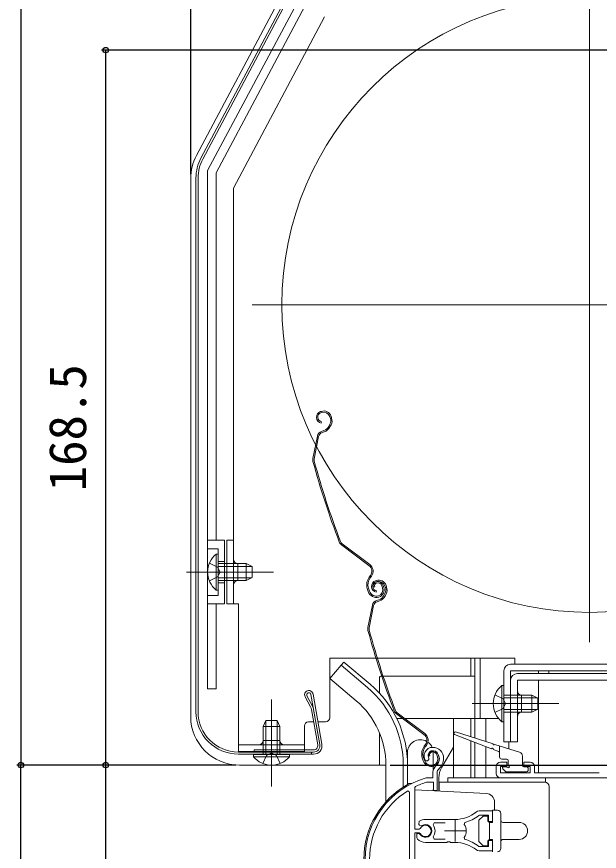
# Model space of a CAD drawing. Units: millimetres, scale not verified. Extents: x -525 to 525, y -783 to 779.
# Drawn here: x -386 to -248.7, y 240.8 to 437.5 of the extents above; entities that cross this region are included whole.
import ezdxf
from ezdxf.enums import TextEntityAlignment as Align

# ---------------------------------------------------------------- set-up
doc = ezdxf.new("R2010")
doc.units = ezdxf.units.MM
doc.header["$LTSCALE"] = 4
for name, color, linetype, lineweight in [('0-2_YKK_11', 7, 'Continuous', 18), ('0-4_YKK_12', 2, 'Continuous', 18), ('0-5_YKK_13', 4, 'Continuous', 18)]:
    doc.layers.add(name, color=color, linetype=linetype, lineweight=lineweight)
doc.layers.add('0-7_YKK_D', color=6, linetype='Continuous')
doc.styles.add('ＭＳ ゴシック', font='')
doc.styles.get('ＭＳ ゴシック').set_extended_font_data('MS Gothic')

msp = doc.modelspace()

# ---------------------------------------------------------------- linework, layer by layer
at = {"layer": '0-2_YKK_11', "color": 211}
for p, q in [((-272.999, 259.098), (-272.999, 260.798)), ((-242.999, 258.098), (-271.999, 258.098))]:
    msp.add_line(p, q, dxfattribs=at)
at = {"layer": '0-2_YKK_11'}
for p, q in [((-282.697, 248.298), (-289.697, 248.298)), ((-282.697, 248.098), (-282.697, 243.098)), ((-280.541, 247.139), (-280.375, 247.603)), ((-285.197, 245.598), (-280.197, 245.598)), ((-280.375, 243.593), (-280.541, 244.058))]:
    msp.add_line(p, q, dxfattribs=at)
for points in [[(-289.639, 262.156), (-289.181, 262.115), (-288.892, 262.404), (-288.849, 262.773)], [(-287.897, 259.435), (-287.897, 258.098), (-289.454, 258.098), (-289.539, 258.086)], [(-289.395, 257.085), (-289.309, 257.098), (-287.797, 257.098), (-287.797, 255.098), (-286.897, 255.098), (-286.897, 259.435)], [(-290.9, 246.212), (-291.167, 246.048), (-292.197, 246.048), (-292.197, 255.801), (-292.026, 256.072)], [(-293.397, 201.098), (-293.397, 254.766), (-293.855, 255.021)], [(-277.121, 249.234), (-276.936, 249.298), (-274.797, 249.298), (-274.797, 247.848), (-273.897, 247.848), (-273.897, 250.298), (-277.041, 250.298)], [(-291.123, 247.891), (-291.212, 247.113), (-291.067, 246.968), (-290.459, 246.89)], [(-287.885, 247.014), (-287.648, 247.498), (-284.997, 247.498)], [(-292.197, 221.798), (-292.197, 245.148), (-291.167, 245.148), (-290.9, 244.985)], [(-290.996, 244.848), (-291.256, 244.998), (-291.697, 244.998), (-291.697, 243.989), (-291.538, 243.623)], [(-284.997, 243.698), (-287.648, 243.698), (-287.885, 244.183)], [(-289.697, 242.898), (-284.656, 242.898), (-284.472, 243.018), (-283.923, 243.018), (-283.739, 242.898), (-282.697, 242.898)], [(-277.041, 240.898), (-273.897, 240.898), (-273.897, 243.348), (-274.797, 243.348), (-274.797, 241.898), (-276.936, 241.898), (-277.121, 241.963)]]:
    msp.add_lwpolyline(points, dxfattribs=at)
at = {"layer": '0-2_YKK_11', "color": 211}
for points in [[(-271.999, 261.798), (-270.499, 261.798), (-270.499, 260.798), (-271.999, 260.798), (-271.999, 259.298), (-264.999, 259.298), (-264.999, 260.798), (-266.499, 260.798), (-266.499, 261.798), (-264.999, 261.798)], [(-263.999, 260.798), (-263.999, 259.298), (-248.699, 259.298)]]:
    msp.add_lwpolyline(points, dxfattribs=at)
at = {"layer": '0-2_YKK_11'}
for centre, radius, start, end in [((-287.997, 263.298), 2, 90, 214.83576), ((-287.997, 263.298), 1, 90.00003, 211.65765), ((-287.997, 262.698), 2.6, 0.00001, 89.99999), ((-287.997, 262.698), 1.6, 0.00001, 89.99999), ((-288.697, 262.698), 2.3, 310.62932, 0), ((-288.697, 262.698), 3.3, 310.62932, 0.00001), ((-285.897, 259.435), 2, 130.62933, 180.00002), ((-285.897, 259.435), 1, 130.62933, 180.00002), ((-283.897, 238.898), 20, 106.38438, 180.00001), ((-283.897, 238.898), 19, 106.81987, 115.32852), ((-283.897, 238.898), 18.95, 121.69984, 180.00001), ((-282.697, 256.298), 8, 270, 308.94245), ((-277.041, 249.298), 1, 89.99999, 128.94244), ((-289.697, 245.598), 2.7, 90.00002, 121.86347), ((-282.697, 256.298), 9, 284.95662, 308.28431), ((-289.697, 245.598), 1.5, 210.00001, 120.52249), ((-289.697, 245.598), 1.35, 207.03568, 152.96432), ((-289.697, 245.598), 2.3, 322.02012, 37.97988), ((-282.697, 245.598), 2.65, 324.45237, 35.54767), ((-289.697, 245.598), 2.7, 227.01413, 270), ((-282.697, 234.898), 8, 51.05755, 90), ((-282.697, 234.898), 9, 51.7157, 75.04339), ((-277.041, 241.898), 1, 231.05756, 270.00001)]:
    msp.add_arc(centre, radius, start, end, dxfattribs=at)
at = {"layer": '0-2_YKK_11', "color": 211}
for centre, start, end in [((-271.999, 260.798), 90.00001, 179.99999), ((-264.999, 260.798), 0.00001, 89.99999), ((-271.999, 259.098), 180.00001, 269.99999)]:
    msp.add_arc(centre, 1, start, end, dxfattribs=at)
at = {"layer": '0-4_YKK_12'}
for p, q in [((-250.999, 290.097), (-250.999, 449.097)), ((-330.499, 369.597), (-171.499, 369.597)), ((-278, 272.1), (-278, 286.302)), ((-276.8, 272.1), (-276.8, 286.302)), ((-309.549, 284.628), (-312.184, 281.487)), ((-303.327, 279.407), (-309.549, 284.628)), ((-263, 283.302), (-263, 282.702)), ((-260.6, 283.3), (-260.6, 282.7)), ((-305.962, 276.266), (-312.184, 281.487)), ((-263, 281.102), (-263, 259.298)), ((-270.986, 275.6), (-265.16, 275.6)), ((-296.436, 272.098), (-295.049, 272.098)), ((-294.549, 272.098), (-272.452, 272.098)), ((-283.097, 272.098), (-283.097, 258.098)), ((-278.997, 272.098), (-278.997, 267.779)), ((-277.997, 272.098), (-277.997, 267.464)), ((-275.428, 272.098), (-275.428, 266.654)), ((-278.997, 266.874), (-278.997, 258.098)), ((-277.997, 266.486), (-277.997, 258.098)), ((-269.997, 266.6), (-269.997, 264.941)), ((-283.097, 265.343), (-285.828, 260.614)), ((-275.428, 265.489), (-275.428, 258.098)), ((-298.997, 261.098), (-298.997, 252.463)), ((-294.897, 261.098), (-294.897, 255.957)), ((-286.497, 255), (-286.497, 258.114))]:
    msp.add_line(p, q, dxfattribs=at)
msp.add_circle((-250.999, 369.597), 72.5, dxfattribs=at)
for centre, radius, start, end in [((-318.997, 261.098), 24.1, 0, 49.44067), ((-318.997, 261.098), 20, 0, 49.32605), ((-281.497, 258.114), 5, 150, 180)]:
    msp.add_arc(centre, radius, start, end, dxfattribs=at)
at = {"layer": '0-5_YKK_13'}
for p, q in [((-343.654, 404.728), (-303.247, 480.722)), ((-341, 401.196), (-306.331, 466.4)), ((-310.019, 465.407), (-342.58, 404.169)), ((-309.577, 465.172), (-342.138, 403.934)), ((-318.124, 439.96), (-339, 400.698)), ((-313.445, 437.45), (-334.9, 397.098)), ((-345, 399.329), (-345, 272.6)), ((-343.75, 273.695), (-343.75, 399.474)), ((-343.25, 399.474), (-343.25, 273.695)), ((-341, 401.196), (-341, 279.1)), ((-339, 400.698), (-339, 314.1)), ((-334.9, 299.1), (-334.9, 397.098)), ((-341, 390.6), (-341, 279.1)), ((-314.194, 344.472), (-314.384, 344.41)), ((-314.101, 344.187), (-314.291, 344.125)), ((-312.209, 343.227), (-312.072, 342.808)), ((-311.924, 343.32), (-311.799, 342.94)), ((-314.176, 342.003), (-314.238, 341.709)), ((-312.177, 341.434), (-312.433, 340.93)), ((-311.91, 341.298), (-312.166, 340.794)), ((-315.142, 338.627), (-316.203, 333.377)), ((-314.848, 338.568), (-315.908, 333.318)), ((-314.138, 339.756), (-313.595, 339.933)), ((-314.045, 339.471), (-313.502, 339.648)), ((-337, 314.1), (-341, 314.1)), ((-337, 314.1), (-337, 299.1)), ((-334.9, 314.1), (-336.5, 314.1)), ((-302.987, 308.173), (-309.481, 313.05)), ((-302.807, 308.413), (-309.301, 313.289)), ((-341, 312.1), (-338.5, 312.1)), ((-339.009, 310.85), (-339.009, 304.6)), ((-338.5, 310.85), (-339.009, 310.85)), ((-338.5, 301.1), (-338.5, 312.1)), ((-338.5, 309.1), (-337, 309.1)), ((-339.009, 302.35), (-339.009, 308.6)), ((-331.9, 308.6), (-338.5, 308.6)), ((-338.5, 302.35), (-338.5, 308.6)), ((-330.591, 307.946), (-338.5, 307.946)), ((-333.9, 304.6), (-333.9, 308.6)), ((-331.9, 308.6), (-331.9, 304.6)), ((-331.9, 308.6), (-330.5, 307.9)), ((-330.5, 305.3), (-330.5, 307.9)), ((-346, 306.6), (-325.5, 306.6)), ((-345, 306.6), (-333.638, 306.6)), ((-341, 306.6), (-329.319, 306.6)), ((-330.591, 305.254), (-338.5, 305.254)), ((-331.9, 304.6), (-330.5, 305.3)), ((-302.648, 305.793), (-302.925, 305.424)), ((-302.685, 305.243), (-302.408, 305.613)), ((-338.5, 304.1), (-337, 304.1)), ((-301.628, 303.13), (-301.913, 303.037)), ((-301.229, 304.623), (-301.419, 304.56)), ((-301.136, 304.337), (-301.326, 304.275)), ((-299.919, 303.373), (-299.764, 302.898)), ((-299.634, 303.466), (-299.478, 302.991)), ((-299.244, 303.378), (-299.107, 302.958)), ((-298.959, 303.471), (-298.835, 303.091)), ((-341, 301.1), (-338.5, 301.1)), ((-338.5, 302.35), (-339.009, 302.35)), ((-303.152, 302.001), (-303.378, 302.69)), ((-302.867, 302.094), (-303.093, 302.784)), ((-301.211, 302.153), (-301.273, 301.86)), ((-299.213, 301.584), (-299.469, 301.08)), ((-298.945, 301.449), (-299.201, 300.944)), ((-341, 299.1), (-337, 299.1)), ((-339, 299.1), (-339, 279.1)), ((-333.7, 264.3), (-333.7, 299.1)), ((-301.173, 299.906), (-300.631, 300.084)), ((-301.08, 299.621), (-300.538, 299.799)), ((-302.178, 298.778), (-303.238, 293.528)), ((-301.884, 298.718), (-302.944, 293.468)), ((-268.6, 286.3), (-312.2, 286.3)), ((-312.2, 286.3), (-312.2, 272.3)), ((-308.906, 285.394), (-309.549, 284.628)), ((-302.684, 280.173), (-308.906, 285.394)), ((-279, 286.3), (-279, 282.1)), ((-278, 286.3), (-278, 272.1)), ((-268.6, 284.9), (-268.6, 286.3)), ((-271.2, 283.3), (-271.2, 266.6)), ((-190.6, 284.9), (-269.6, 284.9)), ((-190.6, 283.3), (-269.6, 283.3)), ((-269.6, 283.3), (-269.6, 266.6)), ((-260.6, 283.3), (-260.6, 282.7)), ((-300.5, 278.023), (-300.5, 281.6)), ((-278, 282.1), (-300, 282.1)), ((-188.6, 282.7), (-268, 282.7)), ((-271.709, 279.847), (-271.709, 273.597)), ((-271.2, 279.847), (-271.709, 279.847)), ((-269.6, 281.1), (-269.6, 266.6)), ((-268, 281.1), (-188.6, 281.1)), ((-268, 266.6), (-268, 281.1)), ((-341, 279.1), (-339, 279.1)), ((-316.283, 274.969), (-317.591, 277.454)), ((-316.656, 277.773), (-314.572, 265.956)), ((-316.164, 277.86), (-314.081, 266.042)), ((-271.709, 271.347), (-271.709, 277.597)), ((-264.6, 277.597), (-271.2, 277.597)), ((-271.2, 271.347), (-271.2, 277.597)), ((-267, 277.6), (-267, 273.6)), ((-264.6, 277.597), (-264.6, 273.597)), ((-264.6, 277.597), (-263.2, 276.897)), ((-325.95, 256.095), (-325.95, 276.595)), ((-316.745, 274.817), (-318.03, 277.214)), ((-278.7, 275.597), (-258.2, 275.597)), ((-268, 275.6), (-275.121, 275.6)), ((-263.292, 276.943), (-271.2, 276.943)), ((-270.986, 275.6), (-263.2, 275.6)), ((-263.2, 274.297), (-263.2, 276.897)), ((-316.538, 274.22), (-315.065, 265.869)), ((-316.033, 274.239), (-314.572, 265.956)), ((-289.842, 268.563), (-296.337, 273.44)), ((-263.292, 274.251), (-271.2, 274.251)), ((-264.6, 273.597), (-263.2, 274.297)), ((-327.95, 270.195), (-327.25, 271.595)), ((-327.296, 271.504), (-327.296, 263.595)), ((-324.65, 271.595), (-327.25, 271.595)), ((-323.95, 270.195), (-324.65, 271.595)), ((-324.605, 271.504), (-324.605, 263.595)), ((-290.022, 268.324), (-296.517, 273.2)), ((-327.95, 270.195), (-327.95, 263.595)), ((-327.95, 270.195), (-323.95, 270.195)), ((-318.2, 264.695), (-318.2, 270.3)), ((-317.2, 271.3), (-316.023, 271.3)), ((-315.007, 271.3), (-313.2, 271.3)), ((-271.2, 271.347), (-271.709, 271.347)), ((-300.5, 261.1), (-300.5, 268.702)), ((-274.099, 264.973), (-282.806, 268.352)), ((-282.607, 268.918), (-273.738, 266.121)), ((-333.7, 265.9), (-318.2, 265.9)), ((-323.95, 266.9), (-327.95, 266.9)), ((-325.95, 261.217), (-325.95, 267.05)), ((-289.683, 265.943), (-289.961, 265.574)), ((-289.721, 265.394), (-289.443, 265.763)), ((-273.356, 266), (-267.497, 264.152)), ((-272.197, 265.635), (-272.197, 263.032)), ((-269.6, 266.6), (-271.2, 266.6)), ((-269.6, 266.6), (-268, 266.6)), ((-333.75, 264.195), (-316.049, 264.195)), ((-333.75, 263.695), (-316.05, 263.695)), ((-333.7, 264.3), (-318.2, 264.3)), ((-330.346, 264.195), (-316.049, 264.195)), ((-330.2, 263.595), (-330.2, 263.086)), ((-316.049, 264.695), (-330.05, 264.695)), ((-330.05, 264.195), (-330.05, 264.695)), ((-321.7, 263.595), (-327.95, 263.595)), ((-321.7, 263.595), (-321.7, 263.086)), ((-318.2, 264.3), (-318.2, 264.695)), ((-316.55, 264.195), (-316.55, 263.695)), ((-293.924, 256.562), (-293.924, 264.048)), ((-287.824, 264.048), (-287.824, 261.144)), ((-286.669, 263.617), (-286.514, 263.142)), ((-272.389, 264.309), (-273.726, 264.828)), ((-330.2, 263.086), (-323.95, 263.086)), ((-321.7, 263.086), (-327.95, 263.086)), ((-290.188, 262.151), (-290.413, 262.841)), ((-289.903, 262.244), (-290.128, 262.934)), ((-288.663, 263.281), (-288.948, 263.187)), ((-286.954, 263.524), (-286.799, 263.048)), ((-270.497, 262.532), (-271.697, 262.532)), ((-270.197, 261.032), (-270.197, 262.232)), ((-266.797, 263.199), (-266.797, 261.032)), ((-333.5, 261.1), (-298.999, 261.1)), ((-287.824, 260.833), (-287.824, 260.059)), ((-271.41, 260.22), (-270.81, 259.62)), ((-271.197, 260.732), (-270.497, 260.732)), ((-266.497, 260.732), (-265.797, 260.732)), ((-265.497, 259.832), (-265.497, 260.432)), ((-270.597, 259.532), (-265.797, 259.532)), ((-261.397, 257.093), (-261.397, 258.098)), ((-293.398, 256.798), (-292.857, 256.798)), ((-286.424, 257.098), (-261.524, 257.098)), ((-286.424, 257.098), (-286.424, 254.994)), ((-260.524, 256.098), (-260.524, 209.781)), ((-275.293, 254.412), (-292.197, 255.298)), ((-287.824, 255.398), (-287.824, 255.068)), ((-273.397, 252.415), (-273.397, 250.498)), ((-273.897, 250.498), (-273.897, 247.598)), ((-273.897, 250.498), (-272.697, 250.498)), ((-277.097, 248.098), (-276.097, 249.098)), ((-277.097, 248.098), (-277.097, 243.098)), ((-271.897, 249.698), (-271.897, 241.498)), ((-274.597, 247.598), (-274.597, 243.598)), ((-274.597, 247.598), (-273.897, 247.598)), ((-271.397, 247.598), (-267.597, 247.598)), ((-276.097, 242.098), (-277.097, 243.098)), ((-274.997, 242.098), (-276.097, 242.098)), ((-274.997, 242.098), (-274.997, 243.098)), ((-273.897, 243.598), (-274.597, 243.598)), ((-273.897, 243.598), (-273.897, 240.698)), ((-267.597, 243.598), (-271.397, 243.598))]:
    msp.add_line(p, q, dxfattribs=at)
for points in [[(-333.7, 299.1), (-336.5, 299.1), (-336.5, 314.1)], [(-338.5, 310.85), (-338.5, 304.6), (-331.9, 304.6)], [(-340.596, 308.675), (-338.689, 307.745), (-338.08, 306.6)], [(-340.596, 304.525), (-338.689, 305.455), (-338.08, 306.6)], [(-271.2, 279.847), (-271.2, 273.597), (-264.6, 273.597)], [(-273.296, 277.672), (-271.389, 276.742), (-270.781, 275.597)], [(-273.296, 273.522), (-271.389, 274.452), (-270.781, 275.597)], [(-330.2, 263.595), (-323.95, 263.595), (-323.95, 270.195)], [(-328.025, 261.499), (-327.095, 263.406), (-325.95, 264.015)], [(-323.875, 261.499), (-324.805, 263.406), (-325.95, 264.015)], [(-261.397, 258.098), (-284.397, 258.098), (-284.397, 257.098)], [(-276.097, 249.098), (-274.997, 249.098), (-274.997, 248.098)]]:
    msp.add_lwpolyline(points, dxfattribs=at)
for centre, radius, start, end in [((-333.5, 399.329), 11.5, 152, 180), ((-333.75, 399.474), 10, 152, 180), ((-333.75, 399.474), 9.5, 152, 180), ((-313.949, 343.079), 1.4, 108.1, 258.1), ((-313.634, 342.761), 1.8, 18.1, 108.1), ((-313.634, 342.761), 1.5, 18.1, 108.1), ((-313.949, 343.079), 1.1, 108.1, 258.1), ((-313.783, 342.248), 1.8, 333.1, 18.1), ((-313.783, 342.248), 2.1, 333.1, 18.1), ((-314.217, 341.834), 2, 288.1, 333.1), ((-314.217, 341.834), 2.3, 288.1, 333.1), ((-313.826, 342.383), 2.2, 333.1, 333.35341), ((-313.672, 338.33), 1.5, 108.1, 168.58327), ((-313.672, 338.33), 1.2, 108.1, 168.58327), ((-314.732, 333.08), 1.5, 168.58327, 195.2299), ((-123.204, 385.225), 200, 195.2299, 200.95047), ((-314.732, 333.08), 1.2, 168.58327, 195.2299), ((-123.204, 385.225), 199.7, 195.2299, 200.95047), ((-308.581, 314.249), 1.5, 200.95047, 233.1), ((-308.581, 314.249), 1.2, 200.95047, 233.1), ((-335.469, 306.6), 5.531, 129.79413, 230.20587), ((-333.9, 309.6), 1, 180, 270), ((-304.007, 306.814), 1.7, 323.1, 53.1), ((-304.007, 306.814), 2, 323.1, 53.1), ((-300.526, 303.622), 3, 143.1, 198.1), ((-300.526, 303.622), 2.7, 143.1, 198.1), ((-333.9, 303.6), 1, 90, 180), ((-300.984, 303.23), 1.4, 108.1, 258.1), ((-300.984, 303.23), 1.1, 108.1, 258.1), ((-300.963, 303.348), 1, 108.1, 198.1), ((-300.963, 303.348), 0.7, 108.1, 198.1), ((-300.869, 303.063), 1.3, 18.1, 108.1), ((-300.67, 302.912), 1.8, 18.1, 108.1), ((-300.869, 303.063), 1, 18.1, 108.1), ((-300.67, 302.912), 1.5, 18.1, 108.1), ((-301.189, 302.432), 1.5, 288.1, 18.1), ((-301.189, 302.432), 1.8, 288.1, 18.1), ((-300.818, 302.399), 1.8, 333.1, 18.1), ((-300.818, 302.399), 2.1, 333.1, 18.1), ((-301.251, 302.622), 2, 198.1, 288.1), ((-301.251, 302.622), 1.7, 198.1, 288.1), ((-301.252, 301.985), 2, 288.1, 333.1), ((-301.252, 301.985), 2.3, 288.1, 333.1), ((-300.862, 302.533), 2.2, 333.1, 333.35341), ((-300.707, 298.481), 1.5, 108.1, 168.58327), ((-300.707, 298.481), 1.2, 108.1, 168.58327), ((-301.768, 293.231), 1.5, 168.58327, 195.2299), ((-301.768, 293.231), 1.2, 168.58327, 195.2299), ((-110.239, 345.375), 200, 195.2299, 200.95047), ((-110.239, 345.375), 199.7, 195.2299, 200.95047), ((-269.6, 283.3), 1.6, 90, 180), ((-300, 281.6), 0.5, 90, 180), ((-268, 281.1), 1.6, 90, 180), ((-318.997, 261.098), 25.1, 0, 49.44067), ((-268.169, 275.597), 5.531, 129.79413, 230.20587), ((-317.149, 277.687), 1, 10.69686, 208.19972), ((-317.149, 277.687), 0.5, 10.69686, 207.76062), ((-267, 278.6), 1, 180, 270), ((-333.75, 273.695), 10, 180, 270), ((-333.75, 273.695), 9.5, 180, 270), ((-318.507, 273.872), 2, 10.00428, 28.19972), ((-318.495, 273.805), 2.5, 10.00379, 27.76062), ((-295.616, 274.399), 1.5, 200.95047, 233.1), ((-295.616, 274.399), 1.2, 200.95047, 233.1), ((-267, 272.6), 1, 90, 180), ((-333.5, 272.6), 11.5, 180, 270), ((-313.2, 272.3), 1, 270, 0), ((-317.2, 270.3), 1, 90, 180), ((-291.043, 266.964), 1.7, 323.1, 53.1), ((-291.043, 266.964), 2, 323.1, 53.1), ((-282.697, 268.632), 0.3, 72.4957, 248.78837), ((-328.95, 266.9), 1, 270, 0), ((-322.95, 266.9), 1, 180, 270), ((-316.05, 265.695), 2, 270, 9.99738), ((-316.049, 265.695), 1.5, 270, 10.00101), ((-316.049, 265.695), 1.5, 270, 10.00101), ((-316.049, 265.695), 1, 270, 10.00428), ((-290.874, 264.048), 3.05, 60.84575, 180), ((-287.562, 263.773), 3, 143.1, 198.1), ((-290.874, 264.048), 3.05, 24.17114, 54.7761), ((-273.547, 266.061), 0.2, 162.4957, 342.4957), ((-287.562, 263.773), 2.7, 143.1, 198.1), ((-287.998, 263.498), 1, 108.1, 198.1), ((-287.998, 263.498), 0.7, 108.1, 198.1), ((-287.905, 263.213), 1.3, 18.1, 108.1), ((-287.905, 263.213), 1, 18.1, 108.1), ((-273.913, 264.901), 0.2, 338.78837, 158.78837), ((-272.497, 264.03), 0.3, 0, 68.78837), ((-267.797, 263.199), 1, 0, 72.4957), ((-325.95, 266.627), 5.531, 219.79413, 320.20587), ((-288.287, 262.772), 2, 198.1, 288.1), ((-288.287, 262.772), 1.7, 198.1, 288.1), ((-288.225, 262.582), 1.5, 288.1, 18.1), ((-288.225, 262.582), 1.8, 288.1, 18.1), ((-271.697, 263.032), 0.5, 180, 270), ((-270.497, 262.232), 0.3, 0, 90), ((-271.197, 260.432), 0.3, 90, 225), ((-270.597, 259.832), 0.3, 225, 270), ((-270.197, 260.732), 0.3, 180, 90), ((-266.497, 261.032), 0.3, 180, 270), ((-265.797, 260.432), 0.3, 0, 90), ((-265.797, 259.832), 0.3, 270, 0), ((-283.897, 238.896), 20.3, 119.09358, 180), ((-293.398, 256.298), 0.5, 90, 137.78495), ((-261.524, 256.098), 1, 0, 90), ((-275.397, 252.415), 2, 0, 87), ((-272.697, 249.698), 0.8, 0, 90), ((-274.497, 248.098), 0.5, 180, 258.46304), ((-271.397, 248.098), 0.5, 180, 270), ((-267.597, 245.598), 2, 270, 90), ((-274.497, 243.098), 0.5, 101.53696, 180), ((-271.397, 243.098), 0.5, 90, 180), ((-272.697, 241.498), 0.8, 270, 0)]:
    msp.add_arc(centre, radius, start, end, dxfattribs=at)
at = {"layer": '0-7_YKK_D'}
for p, q in [((-345, 400.329), (-345, 558.1)), ((-345, 400.329), (-345, 538.1)), ((-385, 497.1), (-385, 261.1)), ((-193.696, 429.6), (-366, 429.6)), ((-365, 261.1), (-365, 429.6)), ((-334.348, 261.1), (-386, 261.1)), ((-334.348, 261.1), (-386, 261.1)), ((-385, -44.801), (-385, 261.1)), ((-334.348, 261.1), (-366, 261.1)), ((-334.348, 261.1), (-366, 261.1)), ((-365, 187.098), (-365, 261.1)), ((-297.997, 261.098), (-216.1, 261.098))]:
    msp.add_line(p, q, dxfattribs=at)
for centre in [(-365, 429.6), (-385, 261.1), (-385, 261.1), (-365, 261.1), (-365, 261.1)]:
    msp.add_circle(centre, 0.637, dxfattribs=at)

# ---------------------------------------------------------------- texts
at = {"layer": '0-7_YKK_D', "style": 'ＭＳ ゴシック'}
msp.add_text('168.5', height=8.798, rotation=90, dxfattribs=at).set_placement((-367, 325.645), align=Align.BOTTOM_LEFT)

doc.saveas('drawing.dxf')
